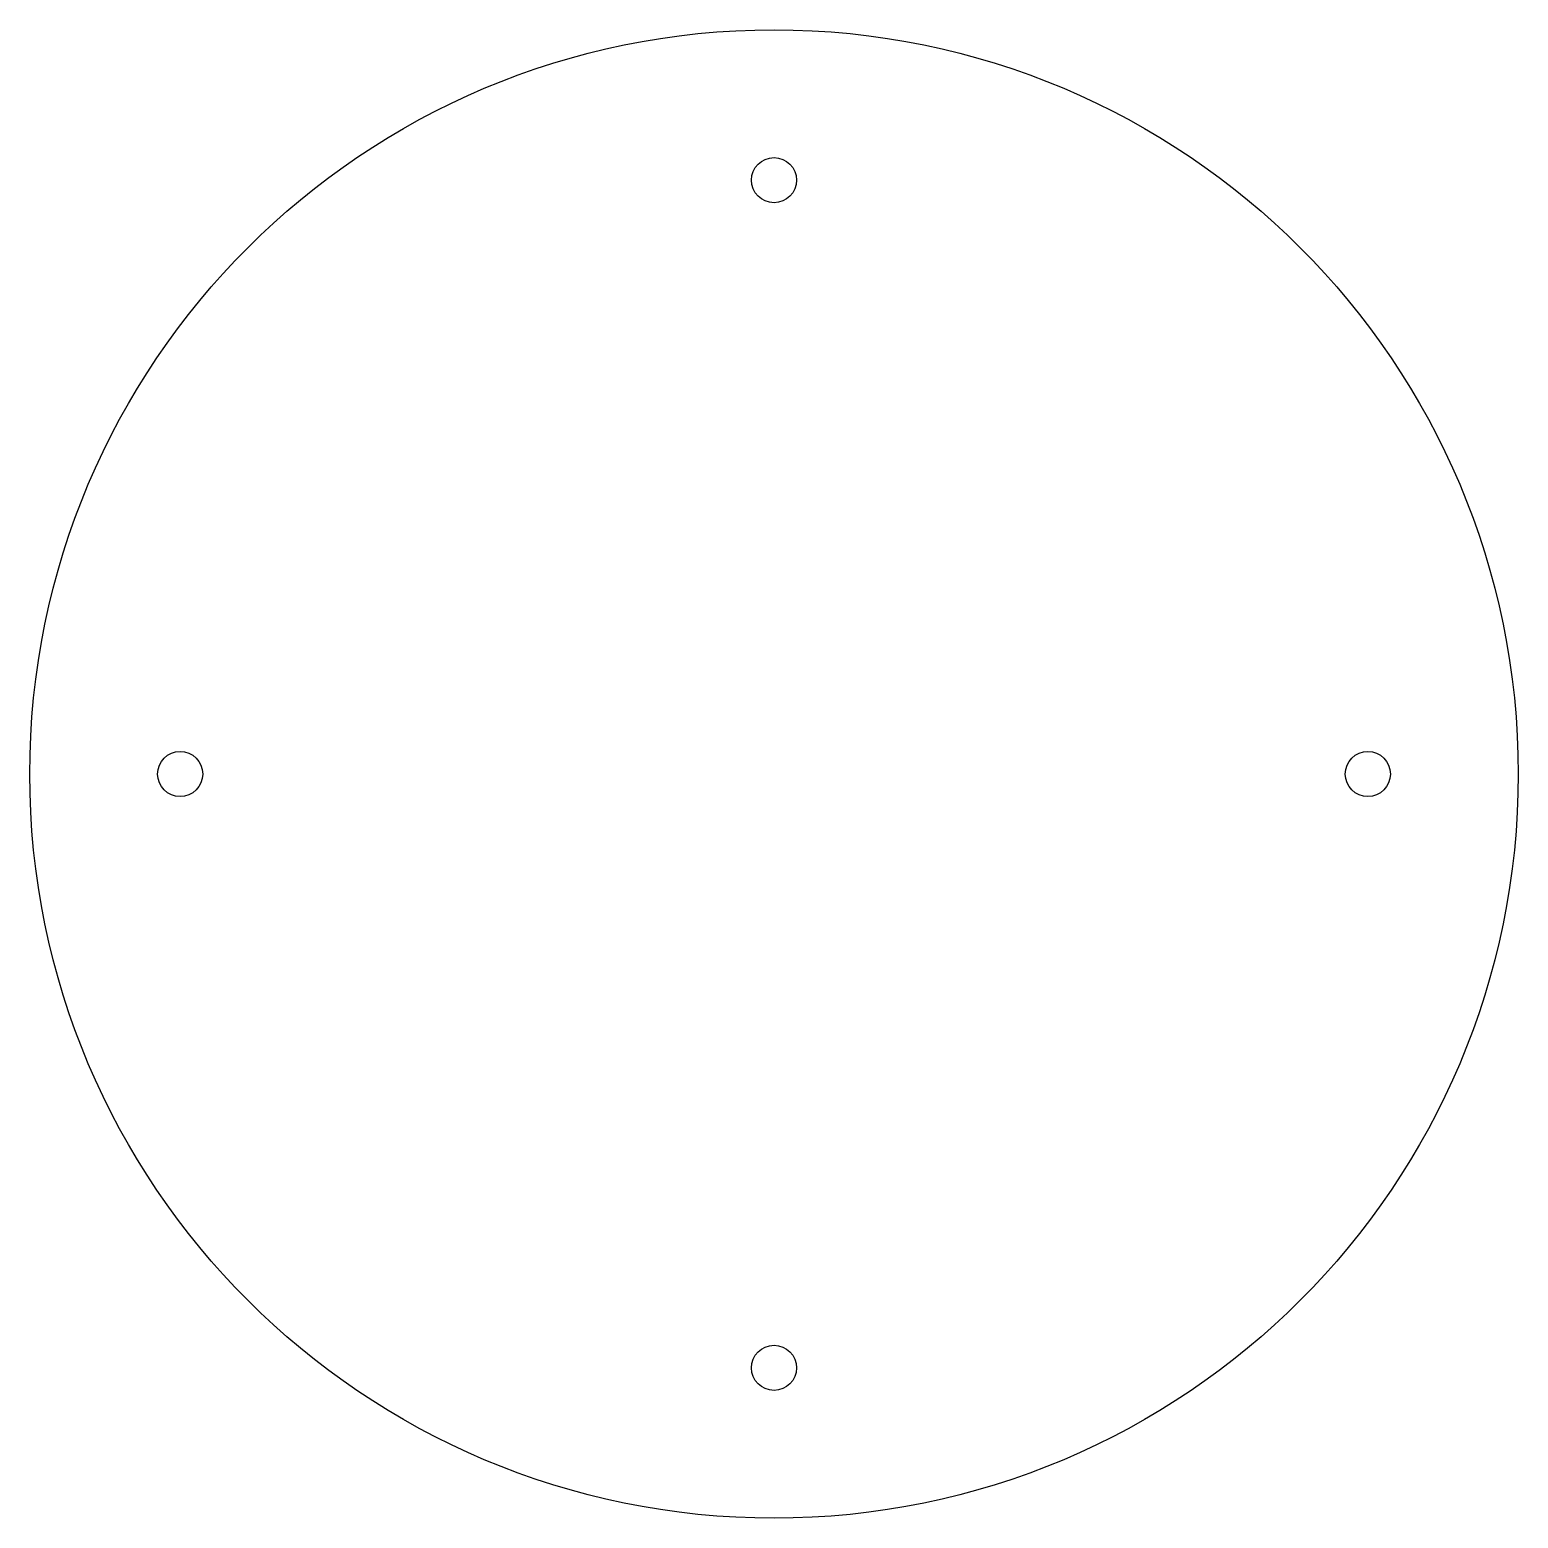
# Model space of a CAD drawing. Header units: millimetres. Extents: x 151 to 250, y 91.1 to 190.1.
import ezdxf

# ---------------------------------------------------------------- set-up
doc = ezdxf.new("R2010")
doc.units = ezdxf.units.MM
doc.layers.get('0').update_dxf_attribs({"linetype": 'CONTINUOUS'})

msp = doc.modelspace()

# ---------------------------------------------------------------- linework, layer by layer
for centre, radius in [((200.5313, 140.5783), 49.5), ((200.5313, 180.0783), 1.5), ((161.0313, 140.5783), 1.5), ((240.0313, 140.5783), 1.5), ((200.5313, 101.0783), 1.5)]:
    msp.add_circle(centre, radius)

doc.saveas('drawing.dxf')
